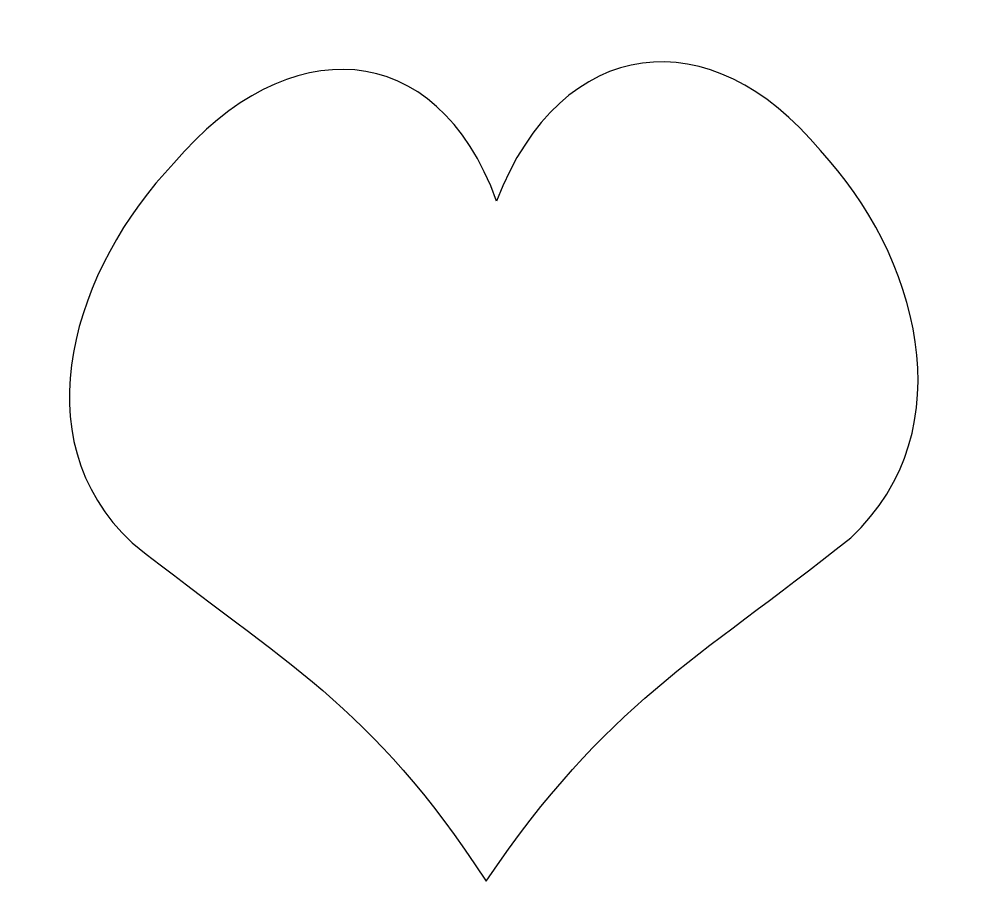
# Model space of a CAD drawing. Header units: centimetres. Extents: x -11.9 to 11.9, y -10.3 to 11.4.
import ezdxf

# ---------------------------------------------------------------- set-up
doc = ezdxf.new("R2010")
doc.units = ezdxf.units.CM
doc.header["$MEASUREMENT"] = 0
doc.layers.add('Camada 1', color=7, linetype='Continuous')

msp = doc.modelspace()

# ---------------------------------------------------------------- linework, layer by layer
at = {"layer": 'Camada 1'}
msp.add_open_spline([(-0.19246, -10.28605), (-3.11086, -5.82102), (-5.25116, -4.82822), (-9.08145, -1.79451), (-9.08145, -1.79451), (-11.92525, 0.84804), (-10.52158, 5.14371), (-8.03124, 7.74348), (-8.03124, 7.74348), (-5.21888, 11.0908), (-1.43177, 10.95203), (0.07041, 6.79135), (0.07041, 6.79135), (1.70254, 11.03085), (5.49386, 11.36415), (8.20391, 8.05749), (8.20391, 8.05749), (10.62302, 5.46735), (11.88831, 1.08154), (8.96779, -1.66873), (8.96779, -1.66873), (5.03687, -4.78547), (2.86724, -5.80131), (-0.19246, -10.28605)], degree=3, knots=[0, 0, 0, 0, 0.14285714, 0.14285714, 0.14285714, 0.14285714, 0.28571429, 0.28571429, 0.28571429, 0.28571429, 0.42857143, 0.42857143, 0.42857143, 0.42857143, 0.57142857, 0.57142857, 0.57142857, 0.57142857, 0.71428571, 0.71428571, 0.71428571, 0.71428571, 1, 1, 1, 1], dxfattribs=at)

doc.saveas('drawing.dxf')
